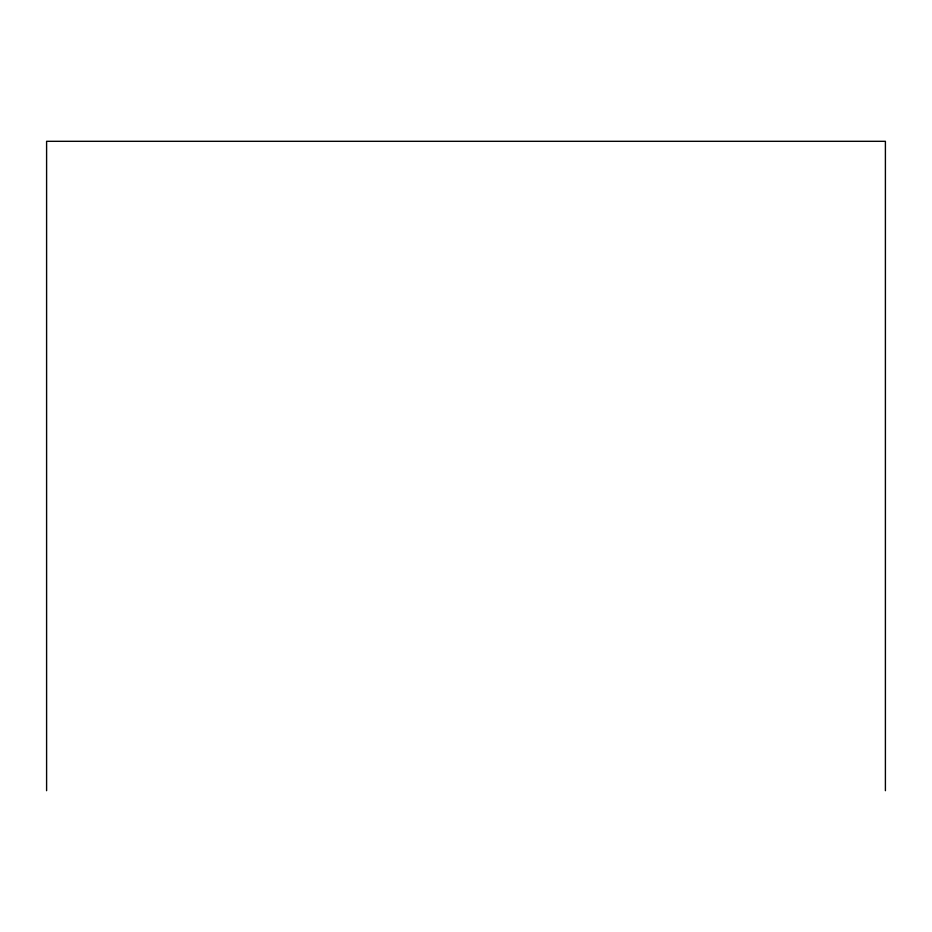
<?xml version="1.0" encoding="UTF-8"?>
<svg xmlns="http://www.w3.org/2000/svg" width="932" height="932" viewBox="0 0 932 932"><rect width="100%" height="100%" fill="white"/><g stroke="black" fill="none" stroke-linecap="round" stroke-linejoin="round"><path stroke-width="1.4" d="M885.4 790.686L885.4 141.315L46.6 141.315L46.6 790.686"/></g></svg>
